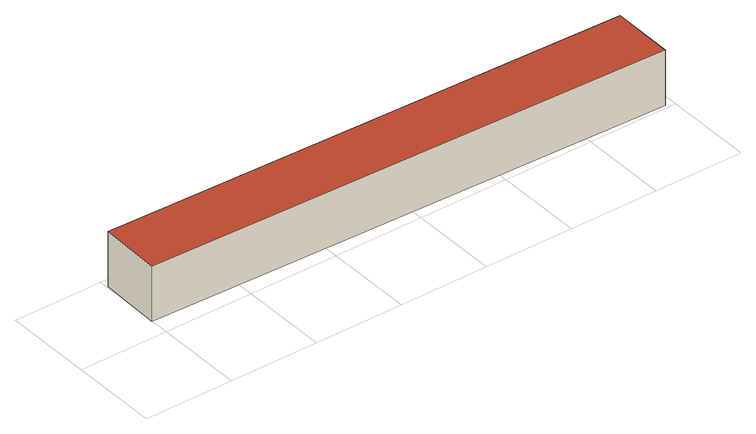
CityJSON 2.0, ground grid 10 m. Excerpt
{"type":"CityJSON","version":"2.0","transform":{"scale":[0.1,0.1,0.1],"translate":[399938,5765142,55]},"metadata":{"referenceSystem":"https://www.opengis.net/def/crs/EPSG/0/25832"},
"CityObjects":{
"building1":{"type":"Building","attributes":{"Gemeindeschluessel":"05515000","Geometrietyp2DReferenz":"3000","function":"51009_1610","roofType":"1000","measuredHeight":6.29},"geometry":[{"type":"Solid","lod":"2","boundaries":[[[[0,1,2,3]],[[4,5,1,0]],[[6,7,5,4]],[[3,2,7,6]],[[4,0,3,6]],[[1,5,7,2]]]],"semantics":{"surfaces":[{"type":"WallSurface"},{"type":"RoofSurface"},{"type":"GroundSurface"}],"values":[[0,0,0,0,1,2]]}}]}
},
"vertices":[
[592,74,70],[592,74,7],[2,91,7],[2,91,70],[591,4,70],[591,4,7],[0,21,70],[0,21,7]
]}
